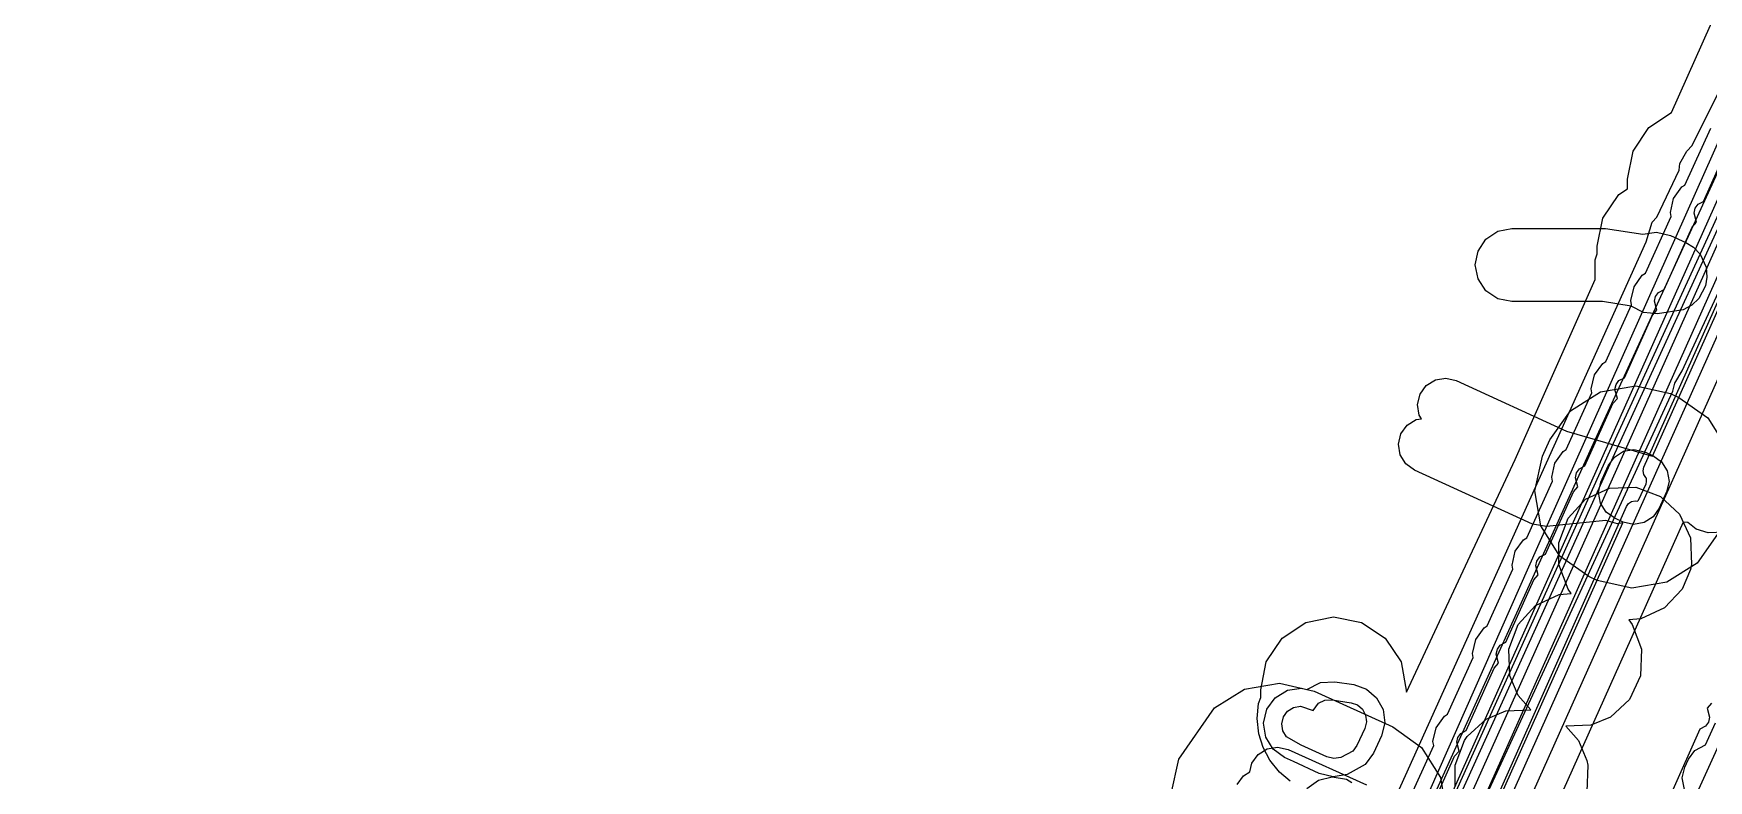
# Model space of a CAD drawing. Header units: metres. Extents: x 3158 to 3711, y 9867 to 11440.
# Drawn here: x 3503.5 to 3595.4, y 11320.3 to 11361.3 of the extents above; entities that cross this region are included whole.
import ezdxf

# ---------------------------------------------------------------- set-up
doc = ezdxf.new("R2010")
doc.units = ezdxf.units.M
doc.layers.add('AI_GREENING_EXCLUSIONS', color=1, linetype='Continuous')
doc.layers.add('AI_GREENING_LAWN', color=82, linetype='Continuous')

msp = doc.modelspace()

# ---------------------------------------------------------------- linework, layer by layer
at = {"layer": 'AI_GREENING_EXCLUSIONS'}
for points in [[(3615.856, 11389.337), (3578.503, 11305.892), (3573.445, 11294.383), (3569.15, 11284.974), (3555.057, 11253.579), (3503.509, 11137.439)], [(3616.796, 11388.998), (3579.417, 11305.485), (3574.353, 11293.964), (3570.061, 11284.562), (3555.97, 11253.172), (3504.422, 11137.032)], [(3577.939, 11318.708), (3591.985, 11349.837), (3592.314, 11350.924), (3592.563, 11351.191), (3593.781, 11353.778), (3593.829, 11354.138), (3594.218, 11354.814), (3594.494, 11355.128), (3609.984, 11386.283)], [(3577.939, 11318.708), (3591.985, 11349.837), (3592.314, 11350.924), (3592.563, 11351.191), (3593.781, 11353.778), (3593.829, 11354.138), (3594.218, 11354.814), (3594.494, 11355.128), (3609.984, 11386.283)], [(3573.148, 11295.222), (3590.698, 11334.433), (3590.406, 11334.382), (3589.765, 11334.557), (3586.513, 11334.23), (3585.739, 11334.359), (3579.262, 11337.32), (3578.787, 11337.663), (3578.48, 11338.161), (3578.387, 11338.739), (3578.522, 11339.308), (3578.864, 11339.783), (3579.362, 11340.09), (3579.659, 11340.138), (3579.532, 11340.343), (3579.439, 11340.921), (3579.574, 11341.491), (3579.916, 11341.965), (3580.414, 11342.273), (3580.992, 11342.366), (3581.562, 11342.231), (3587.617, 11339.462), (3592.33, 11338.079), (3613.297, 11384.923)], [(3572.456, 11320.27), (3571.873, 11320.76), (3571.333, 11321.414), (3570.965, 11322.117), (3570.729, 11322.859), (3570.639, 11323.708), (3570.713, 11324.52), (3570.834, 11324.849), (3570.834, 11325.275), (3571.138, 11326.806), (3572.006, 11328.103), (3573.303, 11328.971), (3574.834, 11329.275), (3576.365, 11328.971), (3577.662, 11328.103), (3578.53, 11326.806), (3578.834, 11325.147), (3584.795, 11337.9), (3589.179, 11347.783), (3589.179, 11348.846), (3589.3, 11349.175), (3589.3, 11349.601), (3589.604, 11351.132), (3590.472, 11352.429), (3590.953, 11352.751), (3590.962, 11353.285), (3591.266, 11354.816), (3592.134, 11356.113), (3593.367, 11356.937), (3601.615, 11375.414)], [(3579.278, 11317.104), (3589.082, 11338.773), (3605.202, 11373.953)], [(3580.189, 11316.692), (3589.991, 11338.357), (3606.111, 11373.537)], [(3580.462, 11316.569), (3590.264, 11338.232), (3606.384, 11373.412)], [(3582.504, 11317.936), (3593.44, 11341.643), (3593.546, 11342.092), (3593.957, 11342.763), (3607.77, 11372.71)], [(3512.836, 11163.374), (3551.793, 11251.274), (3603.641, 11367.027)], [(3568.627, 11291.224), (3601.912, 11365.595)], [(3578.913, 11319.104), (3580.322, 11322.214), (3580.285, 11322.436), (3580.459, 11323.196), (3580.912, 11323.832), (3581.084, 11323.94), (3582.493, 11327.05), (3582.456, 11327.272), (3582.63, 11328.033), (3583.083, 11328.668), (3583.254, 11328.776), (3584.664, 11331.886), (3584.626, 11332.108), (3584.801, 11332.869), (3585.253, 11333.504), (3585.425, 11333.612), (3586.835, 11336.722), (3586.797, 11336.944), (3586.972, 11337.705), (3587.424, 11338.34), (3587.596, 11338.448), (3589.005, 11341.558), (3588.968, 11341.78), (3589.142, 11342.541), (3589.595, 11343.177), (3589.767, 11343.284), (3591.176, 11346.394), (3591.139, 11346.616), (3591.313, 11347.377), (3591.766, 11348.013), (3591.938, 11348.12), (3593.347, 11351.23), (3593.309, 11351.452), (3593.484, 11352.213), (3593.936, 11352.849), (3594.108, 11352.956), (3595.518, 11356.066)], [(3579.936, 11318.208), (3581.472, 11321.63), (3581.715, 11321.905), (3581.584, 11322.398), (3581.645, 11322.664), (3581.804, 11322.887), (3582.106, 11323.044), (3583.642, 11326.466), (3583.885, 11326.741), (3583.755, 11327.234), (3583.816, 11327.5), (3583.975, 11327.723), (3584.277, 11327.88), (3585.813, 11331.302), (3586.056, 11331.577), (3585.926, 11332.07), (3585.987, 11332.336), (3586.145, 11332.559), (3586.448, 11332.716), (3587.984, 11336.138), (3588.227, 11336.413), (3588.097, 11336.906), (3588.158, 11337.172), (3588.316, 11337.395), (3588.619, 11337.552), (3590.155, 11340.974), (3590.398, 11341.249), (3590.267, 11341.742), (3590.328, 11342.008), (3590.487, 11342.231), (3590.789, 11342.388), (3592.325, 11345.81), (3592.569, 11346.086), (3592.438, 11346.578), (3592.499, 11346.844), (3592.658, 11347.067), (3592.96, 11347.224), (3594.496, 11350.646), (3594.739, 11350.922), (3594.609, 11351.414), (3594.67, 11351.68), (3594.828, 11351.903), (3595.131, 11352.06), (3596.667, 11355.482)], [(3581.508, 11319.95), (3581.508, 11321.137), (3582.016, 11322.491), (3582.166, 11322.713), (3583.197, 11323.672), (3584.281, 11324.126), (3585.66, 11324.18), (3584.949, 11324.964), (3584.495, 11326.047), (3584.441, 11327.506), (3584.949, 11328.86), (3585.908, 11329.892), (3587.213, 11330.494), (3587.869, 11330.549), (3587.695, 11330.795), (3587.187, 11332.149), (3587.187, 11333.337), (3587.695, 11334.691), (3588.655, 11335.723), (3589.96, 11336.326), (3591.418, 11336.38), (3592.773, 11335.872), (3593.804, 11334.913), (3594.407, 11333.608), (3594.462, 11332.149), (3594.407, 11331.878), (3593.954, 11330.795), (3592.994, 11329.763), (3591.689, 11329.161), (3591.033, 11329.106), (3591.207, 11328.86), (3591.715, 11327.506), (3591.66, 11326.047), (3591.058, 11324.742), (3590.026, 11323.783), (3588.943, 11323.329), (3587.564, 11323.275), (3588.275, 11322.491), (3588.728, 11321.408), (3588.783, 11321.137), (3588.728, 11319.678)], [(3596.276, 11333.928), (3595.386, 11333.89), (3594.727, 11334.09), (3594.26, 11334.458), (3594.003, 11334.472), (3575.886, 11293.997)], [(3565.923, 11319.568), (3566.339, 11321.474), (3568.292, 11324.281), (3569.947, 11325.314), (3571.872, 11325.635), (3573.772, 11325.195), (3578.076, 11323.252), (3579.663, 11322.119), (3580.695, 11320.464), (3581.016, 11318.54)], [(3595.564, 11324.536), (3595.321, 11324.26), (3595.451, 11323.768), (3595.39, 11323.502), (3595.232, 11323.279), (3594.929, 11323.122), (3593.436, 11319.795)], [(3594.085, 11319.817), (3593.958, 11320.457), (3594.096, 11321.026), (3594.308, 11321.479), (3594.654, 11321.951), (3595.226, 11322.266), (3595.781, 11323.457)], [(3569.547, 11320.075), (3569.881, 11320.555), (3570.24, 11320.785), (3570.348, 11321.254), (3570.688, 11321.731), (3571.185, 11322.04), (3571.762, 11322.137), (3572.332, 11322.004), (3576.636, 11320.062)], [(3595.952, 11322.226), (3594.585, 11319.211)], [(3573.371, 11319.857), (3574.002, 11320.316), (3574.76, 11320.499), (3575.531, 11320.377), (3575.838, 11320.189)]]:
    msp.add_lwpolyline(points, dxfattribs=at)
for points in [[(3591.827, 11345.966), (3591.16, 11346.313), (3589.589, 11346.57), (3584.602, 11346.57), (3583.837, 11346.722), (3583.188, 11347.156), (3582.755, 11347.804), (3582.602, 11348.57), (3582.755, 11349.335), (3583.188, 11349.984), (3583.837, 11350.418), (3584.602, 11350.57), (3589.751, 11350.57), (3591.805, 11350.261), (3592.548, 11350.378), (3593.307, 11350.195), (3594.155, 11349.803), (3594.567, 11349.547), (3594.939, 11349.155), (3595.262, 11348.445), (3595.314, 11347.907), (3595.236, 11347.428), (3594.875, 11346.736), (3594.483, 11346.364), (3594.006, 11346.11), (3592.604, 11345.898), (3591.827, 11345.966)], [(3596.402, 11338.533), (3596.731, 11336.61), (3596.299, 11334.708), (3595.896, 11333.804), (3594.769, 11332.213), (3593.118, 11331.173), (3591.195, 11330.844), (3589.293, 11331.276), (3588.829, 11331.483), (3587.237, 11332.61), (3586.197, 11334.261), (3585.868, 11336.184), (3586.3, 11338.086), (3586.703, 11338.99), (3587.83, 11340.581), (3589.481, 11341.621), (3591.404, 11341.95), (3593.306, 11341.518), (3593.771, 11341.311), (3595.362, 11340.184), (3596.402, 11338.533)], [(3593.232, 11336.704), (3593.103, 11336.134), (3592.7, 11335.231), (3592.362, 11334.753), (3591.866, 11334.441), (3591.289, 11334.343), (3590.719, 11334.472), (3590.255, 11334.679), (3589.777, 11335.017), (3589.465, 11335.513), (3589.367, 11336.09), (3589.496, 11336.66), (3589.899, 11337.563), (3590.237, 11338.041), (3590.733, 11338.353), (3591.309, 11338.451), (3591.88, 11338.322), (3592.344, 11338.115), (3592.822, 11337.777), (3593.134, 11337.281), (3593.232, 11336.704)], [(3577.194, 11324.839), (3577.544, 11324.19), (3577.635, 11323.458), (3577.454, 11322.743), (3577.021, 11321.803), (3576.561, 11321.172), (3575.571, 11320.623), (3574.801, 11320.501), (3574.042, 11320.684), (3572.627, 11321.337), (3572.147, 11321.559), (3571.516, 11322.018), (3571.108, 11322.684), (3570.987, 11323.455), (3571.17, 11324.213), (3571.629, 11324.844), (3572.294, 11325.252), (3573.065, 11325.373), (3573.368, 11325.3), (3574.115, 11325.678), (3574.894, 11325.715), (3575.935, 11325.559), (3576.632, 11325.317), (3577.194, 11324.839)], [(3576.135, 11324.449), (3576.416, 11324.21), (3576.591, 11323.886), (3576.637, 11323.52), (3576.547, 11323.162), (3576.113, 11322.222), (3575.883, 11321.907), (3575.226, 11321.561), (3574.841, 11321.5), (3574.461, 11321.592), (3573.046, 11322.245), (3572.25, 11322.696), (3572.047, 11323.029), (3571.986, 11323.415), (3572.077, 11323.794), (3572.307, 11324.11), (3572.64, 11324.313), (3573.025, 11324.374), (3573.702, 11324.145), (3574.003, 11324.541), (3574.356, 11324.708), (3574.746, 11324.726), (3575.787, 11324.57), (3576.135, 11324.449)]]:
    msp.add_lwpolyline(points, close=True, dxfattribs=at)
at = {"layer": 'AI_GREENING_LAWN'}
for points in [[(3572.809, 11294.675), (3590.899, 11335.334), (3591.013, 11335.495), (3591.181, 11335.6), (3591.376, 11335.631), (3591.487, 11335.626), (3591.531, 11335.633), (3591.557, 11335.669), (3591.98, 11336.565), (3592.002, 11336.687), (3591.991, 11336.846), (3591.975, 11336.898), (3591.952, 11336.92), (3591.845, 11337.087), (3591.81, 11337.281), (3591.853, 11337.475), (3614.854, 11388.878)], [(3614.049, 11388.549), (3548.99, 11243.146), (3548.877, 11242.987), (3548.713, 11242.884), (3548.017, 11242.616), (3547.982, 11242.594), (3547.988, 11242.553), (3548.086, 11242.262), (3548.113, 11242.218), (3548.118, 11242.215), (3548.246, 11242.095), (3548.325, 11241.938), (3548.344, 11241.763), (3548.303, 11241.593), (3537.238, 11216.646)], [(3571.637, 11300.638), (3586.034, 11333.137), (3586.034, 11333.138), (3600.755, 11366.125)]]:
    msp.add_lwpolyline(points, dxfattribs=at)

doc.saveas('drawing.dxf')
